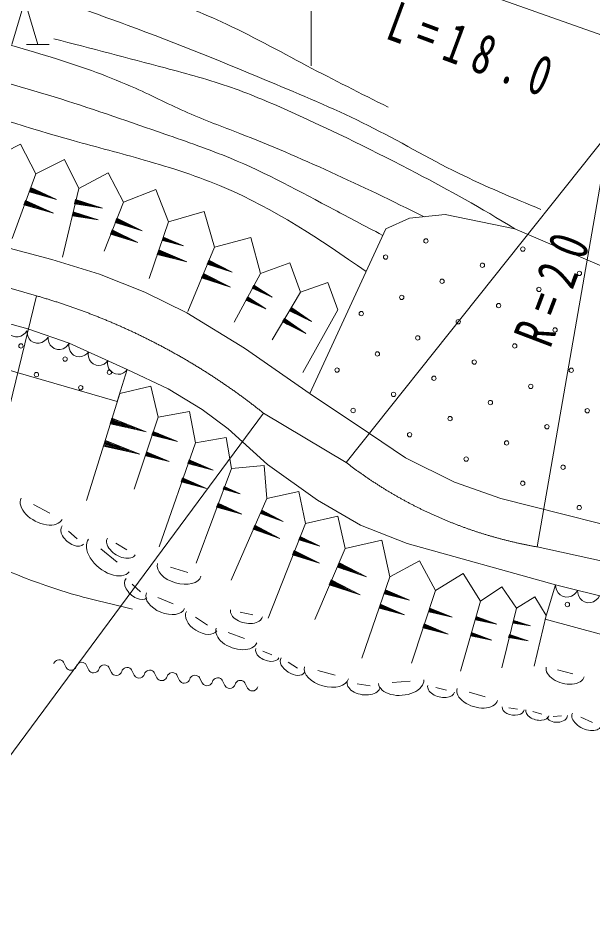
# Model space of a CAD drawing. Units: millimetres, scale not verified. Extents: x 40000 to 680000, y 20000 to 380000.
# Drawn here: x 263312 to 289740, y 267853 to 309676 of the extents above; entities that cross this region are included whole.
import ezdxf

# ---------------------------------------------------------------- set-up
doc = ezdxf.new("R2010")
doc.units = ezdxf.units.MM
doc.header["$LTSCALE"] = 1000
doc.linetypes.add('CHAIN', pattern=[18.5, 12, -1.5, 3.5, -1.5])
for name, color, linetype, lineweight in [('M-BGD', 7, 'Continuous', 13), ('M-BMK', 2, 'CHAIN', 13), ('M-BMK-HTXT', 7, 'Continuous', 13), ('M-STR-HTXT', 7, 'Continuous', 13)]:
    doc.layers.add(name, color=color, linetype=linetype, lineweight=lineweight)
doc.styles.add('ＭＳ ゴシック', font='')
doc.styles.get('ＭＳ ゴシック').set_extended_font_data('MS Gothic')

msp = doc.modelspace()

# ---------------------------------------------------------------- linework, layer by layer
at = {"layer": 'M-BGD'}
for p, q in [((263693, 308467), (264733, 308467)), ((264116, 302520), (263037, 299550)), ((264100, 301618), (263855, 301707)), ((263864, 301731), (264377, 301545)), ((264679, 301463), (263873, 301756)), ((263882, 301780), (264957, 301389)), ((264697, 301511), (263891, 301805)), ((263900, 301829), (264413, 301642)), ((264153, 301765), (263909, 301853)), ((266094, 301845), (265357, 298684)), ((263620, 301132), (264173, 300931)), ((264498, 300843), (263629, 301158)), ((263639, 301185), (264797, 300764)), ((264517, 300895), (263649, 301211)), ((263658, 301237), (264211, 301036)), ((263931, 301168), (263668, 301264)), ((266188, 301096), (265935, 301155)), ((265941, 301180), (266473, 301056)), ((266782, 301010), (265947, 301205)), ((265953, 301231), (267067, 300971)), ((266794, 301061), (265958, 301256)), ((265964, 301281), (266496, 301157)), ((266224, 301248), (265970, 301307)), ((268162, 301216), (267272, 298960)), ((263874, 301010), (263610, 301106)), ((265857, 300718), (266347, 300604)), ((266096, 300687), (265862, 300742)), ((266063, 300547), (265829, 300601)), ((265835, 300625), (266326, 300510)), ((266611, 300468), (265840, 300648)), ((265846, 300672), (266874, 300432)), ((266622, 300515), (265851, 300695)), ((268048, 300202), (267806, 300297)), ((267816, 300321), (268323, 300121)), ((268623, 300031), (267825, 300346)), ((267835, 300370), (268899, 299950)), ((268642, 300079), (267844, 300394)), ((267854, 300418), (268362, 300218)), ((268105, 300347), (267863, 300442)), ((270231, 300317), (269332, 297708)), ((267646, 299885), (268153, 299684)), ((267897, 299814), (267655, 299909)), ((267840, 299669), (267598, 299764)), ((267607, 299788), (268115, 299588)), ((268415, 299497), (267617, 299812)), ((267626, 299836), (268691, 299417)), ((268434, 299546), (267636, 299861)), ((270162, 299404), (269973, 299469)), ((269980, 299488), (270377, 299351)), ((270610, 299291), (269986, 299506)), ((269993, 299525), (270825, 299239)), ((270623, 299329), (269999, 299544)), ((270006, 299563), (270403, 299426)), ((270202, 299517), (270012, 299582)), ((272343, 299148), (271116, 296183)), ((270008, 298744), (269744, 298836)), ((269753, 298862), (270309, 298670)), ((270635, 298587), (269762, 298888)), ((269771, 298915), (270936, 298514)), ((270654, 298640), (269780, 298941)), ((269789, 298968), (270345, 298776)), ((270063, 298903), (269798, 298994)), ((272258, 298291), (272036, 298383)), ((272045, 298405), (272511, 298213)), ((272786, 298124), (272054, 298428)), ((272064, 298450), (273039, 298046)), ((272804, 298169), (272073, 298472)), ((272082, 298494), (272548, 298301)), ((272313, 298424), (272091, 298516)), ((272659, 297447), (271805, 297800)), ((271816, 297826), (272954, 297355)), ((272680, 297499), (271827, 297852)), ((271837, 297878), (272381, 297653)), ((272107, 297797), (271848, 297904)), ((274456, 297934), (273245, 295694)), ((272043, 297642), (271784, 297749)), ((271795, 297775), (272338, 297550)), ((274329, 297277), (274153, 297373)), ((274272, 297172), (274096, 297267)), ((274105, 297285), (274475, 297085)), ((274695, 296988), (274115, 297302)), ((274124, 297320), (274898, 296901)), ((274714, 297023), (274134, 297337)), ((274143, 297355), (274513, 297155)), ((276300, 297080), (275000, 294889)), ((273983, 296629), (273807, 296724)), ((273817, 296742), (274186, 296542)), ((274407, 296445), (273826, 296759)), ((273836, 296777), (274610, 296358)), ((274426, 296480), (273845, 296794)), ((273855, 296812), (274224, 296612)), ((274040, 296734), (273864, 296830)), ((276032, 296108), (275843, 296220)), ((275854, 296239), (276252, 296003)), ((276490, 295888), (275865, 296258)), ((275877, 296277), (276709, 295783)), ((276512, 295926), (275888, 296296)), ((275899, 296315), (276296, 296079)), ((276100, 296221), (275910, 296334)), ((278008, 296271), (276410, 293392)), ((275702, 295596), (275495, 295718)), ((275508, 295739), (275941, 295482)), ((276201, 295355), (275520, 295759)), ((275532, 295780), (276440, 295241)), ((276226, 295397), (275544, 295801)), ((275557, 295821), (275990, 295564)), ((275775, 295720), (275569, 295842)), ((267983, 292414), (266460, 287498)), ((268674, 290783), (267602, 291115)), ((267613, 291147), (269041, 290705)), ((268694, 290848), (267623, 291180)), ((267633, 291212), (268315, 291001)), ((267967, 291144), (267643, 291245)), ((269757, 291324), (268646, 288016)), ((267907, 290949), (267582, 291050)), ((267592, 291082), (268274, 290871)), ((269724, 290437), (269496, 290513)), ((269504, 290536), (269982, 290376)), ((270262, 290307), (269512, 290559)), ((269519, 290582), (270520, 290246)), ((270278, 290352), (269527, 290604)), ((269535, 290627), (270012, 290467)), ((269770, 290574), (269542, 290650)), ((267608, 289918), (267283, 290019)), ((267293, 290051), (267975, 289840)), ((268375, 289751), (267303, 290083)), ((267314, 290116), (268742, 289673)), ((268395, 289816), (267324, 290148)), ((267334, 290181), (268016, 289970)), ((267668, 290113), (267344, 290213)), ((271460, 290150), (269797, 285369)), ((269423, 289500), (269214, 289570)), ((269221, 289591), (269659, 289444)), ((269916, 289381), (269228, 289612)), ((269235, 289633), (270153, 289325)), ((269930, 289423), (269242, 289654)), ((269249, 289675), (269687, 289528)), ((269465, 289625), (269256, 289696)), ((271367, 289131), (271141, 289210)), ((271148, 289232), (271624, 289067)), ((271904, 288995), (271156, 289255)), ((271164, 289278), (272162, 288931)), ((271920, 289040), (271172, 289300)), ((271180, 289323), (271656, 289158)), ((271414, 289267), (271188, 289346)), ((273118, 288976), (271495, 284621)), ((271070, 288294), (270843, 288372)), ((270851, 288395), (271327, 288230)), ((271607, 288158), (270859, 288418)), ((270867, 288440), (271864, 288094)), ((271623, 288203), (270875, 288463)), ((270883, 288486), (271359, 288320)), ((271117, 288430), (270890, 288508)), ((272914, 287972), (272764, 288028)), ((272770, 288043), (273085, 287926)), ((273270, 287874), (272775, 288058)), ((272781, 288073), (273441, 287827)), ((273281, 287904), (272786, 288088)), ((272792, 288103), (273107, 287986)), ((272948, 288062), (272798, 288118)), ((272511, 287321), (272983, 287145)), ((272744, 287260), (272519, 287343)), ((274752, 287595), (273106, 283844)), ((264015, 287311), (264767, 286922)), ((272694, 287125), (272469, 287208)), ((272477, 287231), (272950, 287055)), ((273228, 286977), (272486, 287253)), ((272494, 287276), (273484, 286907)), ((273245, 287022), (272503, 287298)), ((274682, 286821), (274480, 286909)), ((274489, 286929), (274912, 286744)), ((275163, 286658), (274498, 286949)), ((274507, 286970), (275393, 286581)), ((275181, 286698), (274516, 286990)), ((274525, 287010), (274948, 286824)), ((274735, 286942), (274533, 287030)), ((265629, 286083), (266024, 285741)), ((274389, 286087), (274151, 286192)), ((274162, 286216), (274662, 285996)), ((274958, 285895), (274172, 286239)), ((274183, 286263), (275230, 285804)), ((274979, 285942), (274193, 286287)), ((274204, 286311), (274704, 286092)), ((274452, 286230), (274214, 286335)), ((276524, 286444), (274804, 282089)), ((276437, 285636), (276251, 285710)), ((276259, 285728), (276649, 285574)), ((276880, 285504), (276266, 285747)), ((276273, 285766), (277092, 285442)), ((276894, 285542), (276281, 285784)), ((276288, 285803), (276679, 285648)), ((276481, 285748), (276295, 285821)), ((267112, 285270), (267860, 284669)), ((267798, 285538), (268310, 285233)), ((278343, 285294), (276962, 282032)), ((276204, 284919), (275962, 285015)), ((275972, 285039), (276480, 284838)), ((276779, 284748), (275981, 285063)), ((275991, 285087), (277055, 284667)), ((276798, 284796), (276000, 285111)), ((276010, 285136), (276518, 284935)), ((276261, 285064), (276019, 285160)), ((270316, 284429), (271115, 284195)), ((278289, 284334), (278031, 284443)), ((278042, 284469), (278584, 284240)), ((278904, 284134), (278053, 284495)), ((278064, 284521), (279198, 284040)), ((278926, 284186), (278075, 284546)), ((278086, 284572), (278627, 284343)), ((278355, 284489), (278097, 284598)), ((280409, 283984), (279123, 280255)), ((268557, 283648), (268937, 283295)), ((277928, 283529), (277651, 283646)), ((277663, 283673), (278243, 283428)), ((278586, 283315), (277675, 283701)), ((277686, 283729), (278902, 283214)), ((278610, 283370), (277698, 283756)), ((277710, 283784), (278290, 283538)), ((277998, 283694), (277722, 283811)), ((288026, 283628), (298154, 281087)), ((280397, 283151), (280170, 283229)), ((280178, 283252), (280654, 283087)), ((280935, 283016), (280186, 283274)), ((280194, 283297), (281192, 282953)), ((280950, 283062), (280201, 283320)), ((280209, 283342), (280686, 283178)), ((280444, 283287), (280217, 283365)), ((282504, 283363), (281407, 280016)), ((269732, 283034), (270433, 282747)), ((284570, 282869), (283653, 279647)), ((273520, 282372), (274103, 282246)), ((280170, 282483), (279943, 282561)), ((279951, 282584), (280428, 282419)), ((280708, 282348), (279959, 282606)), ((279967, 282629), (280965, 282285)), ((280723, 282394), (279975, 282652)), ((279983, 282674), (280459, 282510)), ((280217, 282619), (279990, 282697)), ((282433, 282333), (282224, 282402)), ((282231, 282422), (282670, 282279)), ((282928, 282217), (282238, 282443)), ((282245, 282464), (283165, 282163)), ((282942, 282259), (282252, 282485)), ((282259, 282506), (282698, 282362)), ((282475, 282458), (282265, 282527)), ((286228, 282547), (285550, 279813)), ((271469, 282133), (272026, 281774)), ((284553, 281966), (284361, 282021)), ((284367, 282040), (284771, 281925)), ((285007, 281879), (284372, 282059)), ((284378, 282078), (285224, 281838)), ((285018, 281917), (284383, 282098)), ((284388, 282117), (284792, 282002)), ((284586, 282081), (284394, 282136)), ((286107, 281890), (286433, 281809)), ((286623, 281778), (286111, 281906)), ((286115, 281921), (286798, 281752)), ((286631, 281810), (286118, 281937)), ((286122, 281952), (286448, 281871)), ((286281, 281929), (286126, 281968)), ((287600, 282217), (287042, 279887)), ((282175, 281583), (281947, 281658)), ((281954, 281681), (282433, 281524)), ((282714, 281457), (281962, 281704)), ((281969, 281727), (282973, 281398)), ((282729, 281503), (281977, 281749)), ((281984, 281772), (282463, 281615)), ((282220, 281720), (281992, 281795)), ((286258, 281836), (286103, 281874)), ((272976, 281424), (273722, 281155)), ((284336, 281230), (284144, 281284)), ((284149, 281304), (284553, 281189)), ((284790, 281142), (284155, 281323)), ((284160, 281342), (285007, 281101)), ((284801, 281181), (284166, 281361)), ((284171, 281381), (284575, 281266)), ((284369, 281345), (284177, 281400)), ((286065, 281165), (285890, 281208)), ((285894, 281225), (286261, 281134)), ((286475, 281100), (285899, 281243)), ((285903, 281260), (286672, 281070)), ((286484, 281135), (285907, 281278)), ((285912, 281295), (286279, 281204)), ((286091, 281269), (285916, 281313)), ((274560, 280569), (274982, 280398)), ((275723, 280061), (276154, 279792)), ((277087, 279688), (277893, 279465)), ((288122, 279710), (288818, 279530)), ((278898, 279070), (279504, 278980)), ((280509, 279131), (281340, 279198)), ((282518, 278902), (283012, 278779)), ((284053, 278692), (284794, 278467)), ((285879, 277967), (286283, 277910)), ((286974, 277796), (287401, 277683)), ((287923, 277571), (288293, 277594)), ((289193, 277537), (289718, 277294))]:
    msp.add_line(p, q, dxfattribs=at)
for points in [[(276747, 292405), (273727, 294511), (271063, 296134), (269130, 297077), (267044, 297904), (264864, 298576), (251056, 302239), (238097, 305873), (235726, 306633), (233033, 307692), (229156, 309471), (225989, 311349), (224295, 312564), (220302, 314387)], [(263013, 308467), (263613, 310467), (264213, 308467)], [(278008, 296271), (277558, 297530), (276300, 297080), (275805, 298429), (274456, 297934), (274007, 299598), (272343, 299148), (271871, 300789), (270231, 300317), (269646, 301801), (268162, 301216), (267443, 302565), (266094, 301845), (265443, 303172), (264116, 302520), (263420, 303891), (262048, 303194)], [(276720, 292423), (280223, 299989), (281316, 300478), (282956, 300651), (286150, 299989), (291444, 297716), (292786, 296728), (294959, 294592), (295659, 293248), (292969, 285717)], [(268331, 293521), (267870, 292054), (263209, 293406), (258232, 294902), (258865, 296744)], [(258865, 296744), (263756, 295391), (265655, 294730), (268331, 293521)], [(262745, 295593), (262748, 295470), (262778, 295359), (262841, 295224), (262931, 295134), (263034, 295064), (263184, 295019), (263309, 295022), (263433, 295048), (263559, 295127), (263643, 295205), (263715, 295305)], [(263715, 295305), (263718, 295183), (263748, 295071), (263811, 294936), (263901, 294846), (264004, 294776), (264154, 294731), (264279, 294734), (264403, 294761), (264529, 294839), (264613, 294917), (264685, 295017)], [(264685, 295017), (264688, 294895), (264718, 294783), (264781, 294648), (264871, 294559), (264974, 294488), (265124, 294444), (265249, 294446), (265373, 294473), (265499, 294552), (265583, 294630), (265655, 294730)], [(265655, 294730), (265642, 294612), (265656, 294501), (265699, 294363), (265773, 294266), (265863, 294185), (266001, 294122), (266121, 294108), (266243, 294118), (266374, 294177), (266465, 294240), (266547, 294327)], [(266547, 294327), (266534, 294209), (266548, 294098), (266591, 293961), (266665, 293863), (266755, 293782), (266893, 293720), (267013, 293706), (267135, 293715), (267266, 293774), (267357, 293838), (267439, 293924)], [(267439, 293924), (267426, 293806), (267440, 293695), (267483, 293558), (267557, 293460), (267646, 293379), (267785, 293317), (267905, 293303), (268027, 293312), (268158, 293371), (268249, 293435), (268331, 293521)], [(288026, 283628), (281194, 285518), (279054, 286369), (277074, 287520), (274785, 289158), (272967, 290792), (271770, 291690), (270205, 292634), (268331, 293521)], [(267983, 292414), (269415, 292756), (269757, 291324), (271196, 291589), (271460, 290150), (272876, 290392), (273118, 288976), (274625, 289103), (274752, 287595), (276213, 287906), (276524, 286444), (278009, 286778), (278343, 285294), (280031, 285672), (280409, 283984), (281767, 284721), (282504, 283363), (283784, 284149), (284570, 282869), (285560, 283537), (286228, 282547), (287079, 283068), (287600, 282217)], [(281130, 289463), (279465, 290583), (276747, 292405)], [(292920, 285729), (285508, 287596), (283372, 288347), (281130, 289463)], [(298154, 281087), (297657, 279300), (287548, 282044), (288026, 283628)], [(288026, 283628), (288035, 283502), (288071, 283388), (288142, 283252), (288238, 283163), (288347, 283095), (288504, 283056), (288633, 283064), (288760, 283097), (288886, 283183), (288969, 283267), (289039, 283374)], [(289039, 283374), (289048, 283248), (289084, 283134), (289155, 282998), (289251, 282909), (289360, 282841), (289517, 282802), (289646, 282810), (289772, 282843), (289899, 282929), (289982, 283013), (290052, 283120)], [(264944, 279995), (264972, 280055), (265021, 280113), (265067, 280150), (265111, 280166), (265176, 280180), (265259, 280170), (265320, 280142), (265359, 280117), (265396, 280070), (265431, 280003), (265516, 279824), (265571, 279754), (265611, 279729), (265671, 279701), (265733, 279694), (265819, 279705), (265887, 279740), (265933, 279777), (265959, 279816), (265987, 279876)], [(265987, 279876), (266015, 279936), (266063, 279994), (266110, 280031), (266154, 280047), (266219, 280061), (266302, 280051), (266362, 280023), (266402, 279998), (266439, 279951), (266473, 279884), (266559, 279705), (266614, 279636), (266653, 279610), (266714, 279582), (266776, 279575), (266862, 279586), (266929, 279621), (266976, 279658), (267001, 279697), (267029, 279757)], [(267029, 279757), (267057, 279818), (267106, 279876), (267152, 279912), (267197, 279929), (267261, 279942), (267345, 279933), (267405, 279905), (267444, 279879), (267481, 279833), (267516, 279765), (267601, 279587), (267657, 279517), (267696, 279491), (267756, 279464), (267819, 279456), (267905, 279468), (267972, 279502), (268018, 279539), (268044, 279579), (268072, 279639)], [(268072, 279639), (268100, 279699), (268149, 279757), (268195, 279794), (268239, 279810), (268304, 279824), (268388, 279814), (268448, 279786), (268487, 279761), (268524, 279714), (268559, 279647), (268644, 279468), (268700, 279398), (268739, 279373), (268799, 279345), (268862, 279338), (268947, 279349), (269015, 279384), (269061, 279421), (269087, 279460), (269115, 279520)], [(269115, 279520), (269143, 279580), (269192, 279638), (269238, 279675), (269282, 279691), (269347, 279705), (269430, 279696), (269491, 279668), (269530, 279642), (269567, 279596), (269602, 279528), (269687, 279349), (269742, 279280), (269782, 279254), (269842, 279226), (269904, 279219), (269990, 279230), (270057, 279265), (270104, 279302), (270130, 279341), (270158, 279402)], [(270158, 279402), (270185, 279462), (270234, 279520), (270281, 279557), (270325, 279573), (270390, 279586), (270473, 279577), (270533, 279549), (270573, 279523), (270610, 279477), (270644, 279410), (270730, 279231), (270785, 279161), (270824, 279136), (270885, 279108), (270947, 279101), (271033, 279112), (271100, 279146), (271147, 279183), (271172, 279223), (271200, 279283)], [(271200, 279283), (271228, 279343), (271277, 279401), (271323, 279438), (271368, 279454), (271432, 279468), (271516, 279458), (271576, 279430), (271615, 279405), (271652, 279358), (271687, 279291), (271772, 279112), (271828, 279043), (271867, 279017), (271927, 278989), (271990, 278982), (272076, 278993), (272143, 279028), (272189, 279065), (272215, 279104), (272243, 279164)], [(272243, 279164), (272271, 279224), (272320, 279282), (272366, 279319), (272410, 279335), (272475, 279349), (272559, 279340), (272619, 279312), (272658, 279286), (272695, 279240), (272730, 279172), (272815, 278994), (272871, 278924), (272910, 278898), (272970, 278870), (273033, 278863), (273118, 278875), (273186, 278909), (273232, 278946), (273258, 278985), (273286, 279046)], [(273286, 279046), (273314, 279106), (273363, 279164), (273409, 279201), (273453, 279217), (273518, 279230), (273601, 279221), (273662, 279193), (273701, 279167), (273738, 279121), (273772, 279054), (273858, 278875), (273913, 278805), (273953, 278780), (274013, 278752), (274075, 278745), (274161, 278756), (274228, 278791), (274275, 278828), (274300, 278867), (274328, 278927)]]:
    msp.add_lwpolyline(points, dxfattribs=at)
for points in [[(263822, 301691), (265079, 301345), (263893, 301887)], [(263574, 301089), (264929, 300716), (263651, 301299)], [(265904, 301135), (267193, 300941), (265951, 301338)], [(265800, 300584), (266991, 300404), (265844, 300770)], [(267772, 300283), (269020, 299902), (267849, 300476)], [(267564, 299749), (268811, 299369), (267640, 299943)], [(269948, 299456), (270919, 299206), (270000, 299608)], [(269708, 298818), (271068, 298468), (269781, 299030)], [(272005, 298370), (273150, 298000), (272078, 298548)], [(271747, 297734), (273084, 297301), (271833, 297941)], [(274069, 297259), (274986, 296854), (274145, 297400)], [(273780, 296716), (274698, 296310), (273856, 296857)], [(275813, 296212), (276804, 295727), (275903, 296364)], [(275462, 295710), (276544, 295180), (275560, 295875)], [(267540, 291028), (269204, 290654), (267620, 291287)], [(269466, 290498), (270634, 290207), (269527, 290680)], [(267241, 289996), (268905, 289623), (267321, 290256)], [(269186, 289557), (270257, 289290), (269242, 289723)], [(271110, 289195), (272275, 288891), (271173, 289376)], [(270813, 288358), (271977, 288054), (270876, 288539)], [(272744, 288019), (273516, 287799), (272788, 288139)], [(272438, 287194), (273596, 286865), (272505, 287374)], [(274451, 286898), (275494, 286536), (274522, 287059)], [(274117, 286179), (275349, 285751), (274201, 286369)], [(276225, 285698), (277185, 285405), (276284, 285847)], [(275928, 285000), (277176, 284619), (276005, 285194)], [(277994, 284428), (279327, 283986), (278082, 284635)], [(277612, 283630), (279040, 283155), (277706, 283851)], [(280140, 283214), (281305, 282914), (280202, 283396)], [(279913, 282546), (281079, 282246), (279976, 282728)], [(282197, 282387), (283269, 282129), (282251, 282555)], [(284336, 282007), (285320, 281810), (284380, 282161)], [(286084, 281863), (286876, 281732), (286114, 281987)], [(281917, 281643), (283087, 281360), (281976, 281825)], [(284119, 281271), (285103, 281074), (284163, 281424)], [(285868, 281195), (286759, 281048), (285903, 281335)]]:
    msp.add_lwpolyline(points, close=True, dxfattribs=at)
for centre in [(282064, 299435), (286521, 299060), (280207, 298693), (284663, 298319), (289120, 297944), (282806, 297577), (287262, 297203), (280949, 296836), (285405, 296461), (279091, 296094), (283548, 295720), (288004, 295345), (281690, 294978), (263438, 294605), (286147, 294604), (265472, 294002), (279833, 294237), (277975, 293495), (284289, 293862), (264153, 293286), (267505, 293398), (282432, 293121), (288746, 293488), (266187, 292683), (286888, 292746), (280574, 292379), (285031, 292005), (278717, 291638), (289487, 291630), (283173, 291263), (287630, 290889), (281316, 290522), (285772, 290147), (283915, 289406), (288371, 289031), (286514, 288290), (289113, 287174), (288571, 282718)]:
    msp.add_circle(centre, 100, dxfattribs=at)
for centre, major_axis, start_param, end_param in [((264391, 287116), (-941, 486), 6.283185, 9.424778), ((265826, 285912), (-494, 426), 0, 3.141593), ((267486, 284970), (-935, 751), 0, 3.141593), ((268054, 285386), (-640, 382), 6.283185, 9.424778), ((270716, 284312), (999, -292), 3.141593, 6.283185), ((268747, 283471), (-475, 441), 0, 3.141593), ((270082, 282890), (875, -359), 3.141593, 6.283185), ((271748, 281954), (696, -449), 3.141593, 6.283185), ((273812, 282309), (-729, 157), 6.283185, 9.424778), ((273349, 281290), (-931, 337), 0, 3.141593), ((274771, 280483), (-527, 213), 0, 3.141593), ((275938, 279926), (539, -337), 3.141593, 6.283185), ((277490, 279577), (1008, -279), 3.141593, 6.283185), ((288470, 279620), (-870, 224), 0, 3.141593), ((279201, 279025), (-757, 112), 0, 3.141593), ((280925, 279165), (-1038, -84), 0, 3.141593), ((282765, 278840), (-617, 154), 6.283185, 9.424778), ((284423, 278579), (-926, 281), 6.283185, 9.424778), ((286081, 277939), (-505, 70), 6.283185, 9.424778), ((287188, 277740), (-533, 140), 0, 3.141593), ((289456, 277416), (-657, 304), 0, 3.141593), ((288108, 277582), (463, 28), 3.141593, 6.283185)]:
    msp.add_ellipse(centre, major_axis=major_axis, ratio=0.6, start_param=start_param, end_param=end_param, dxfattribs=at)
for points, knots in [([(281982, 300548), (279031, 302005), (276307, 303286), (273501, 304377), (272703, 304687), (271898, 304982), (271114, 305326), (270302, 305682), (269513, 306091), (268704, 306454), (267528, 306982), (266310, 307417), (265080, 307806), (263718, 308238), (262335, 308600), (260967, 309014), (260046, 309294), (259135, 309604), (258206, 309848), (256262, 310355), (254253, 310593), (252288, 311029), (251260, 311260), (250244, 311544), (249239, 311863), (248613, 312063), (247993, 312282), (247370, 312496), (245865, 313016), (244342, 313504), (242912, 314193), (242208, 314537), (241528, 314930), (240841, 315310), (239599, 316003), (238345, 316667), (237131, 317410), (235935, 318142), (234777, 318950), (233737, 319883), (232598, 320906), (231600, 322077), (230602, 323249)], [0, 0, 0, 0, 1, 1, 1, 2, 2, 2, 3, 3, 3, 4, 4, 4, 5, 5, 5, 6, 6, 6, 7, 7, 7, 8, 8, 8, 9, 9, 9, 10, 10, 10, 11, 11, 11, 12, 12, 12, 13, 13, 13, 14, 14, 14, 14]), ([(287352, 300886), (286073, 301414), (284794, 301943), (283555, 302554), (282156, 303244), (280808, 304040), (279414, 304740), (278026, 305436), (276591, 306038), (275157, 306638), (272895, 307589), (270621, 308509), (268319, 309359), (267150, 309793), (265976, 310216), (264781, 310567), (262973, 311099), (261121, 311474), (259304, 311979), (257923, 312364), (256565, 312831), (255219, 313330), (253711, 313890), (252218, 314492), (250761, 315171), (249457, 315780), (248182, 316451), (246908, 317122)], [0, 0, 0, 0, 1, 1, 1, 2, 2, 2, 3, 3, 3, 4, 4, 4, 5, 5, 5, 6, 6, 6, 7, 7, 7, 8, 8, 8, 9, 9, 9, 9]), ([(280326, 305586), (279075, 306212), (277824, 306838), (276587, 307491), (275287, 308177), (274002, 308891), (272668, 309505), (271592, 309999), (270485, 310428), (269360, 310799), (267287, 311482), (265152, 311956), (263048, 312538), (262076, 312809), (261112, 313109), (260136, 313365), (259346, 313573), (258548, 313752), (257763, 313976), (256241, 314413), (254773, 315021), (253305, 315630)], [0, 0, 0, 0, 1, 1, 1, 2, 2, 2, 3, 3, 3, 4, 4, 4, 5, 5, 5, 6, 6, 6, 7, 7, 7, 7]), ([(246482, 310757), (250385, 309680), (251952, 309500), (253492, 309186), (254930, 308892), (256344, 308480), (257761, 308085), (260270, 307384), (262790, 306734), (265275, 305963), (266878, 305453), (268465, 304896), (270056, 304345), (271070, 303995), (272086, 303648), (273075, 303237), (274717, 302556), (276284, 301700), (277857, 300864), (278515, 300515), (279175, 300168), (280083, 299687)], [0, 0, 0, 0, 1, 1, 1, 2, 2, 2, 3, 3, 3, 4, 4, 4, 5, 5, 5, 6, 6, 6, 7, 7, 7, 7]), ([(286150, 299989), (284601, 300961), (283125, 301769), (281635, 302547), (279744, 303536), (277830, 304478), (275883, 305355), (274975, 305763), (274059, 306157), (273121, 306487), (272120, 306838), (271093, 307115), (270066, 307389), (268360, 307843), (266654, 308288), (264948, 308732)], [0, 0, 0, 0, 1, 1, 1, 2, 2, 2, 3, 3, 3, 4, 4, 4, 5, 5, 5, 5]), ([(249865, 308240), (251159, 307964), (251900, 307760), (252643, 307569), (254993, 306978), (257370, 306496), (259707, 305866), (261762, 305302), (263786, 304620), (265841, 304050), (266928, 303744), (268021, 303464), (269109, 303153), (270358, 302795), (271600, 302396), (272790, 301887), (275070, 300912), (277159, 299531), (279316, 298030)], [0, 0, 0, 0, 1, 1, 1, 2, 2, 2, 3, 3, 3, 4, 4, 4, 5, 5, 5, 6, 6, 6, 6]), ([(222597, 293630), (223171, 293754), (223745, 293878), (224323, 293946), (225766, 294116), (227237, 293936), (228697, 293802), (229529, 293726), (230357, 293665), (231177, 293545), (233036, 293260), (234854, 292727), (236639, 292114), (237696, 291750), (238741, 291362), (239816, 291078), (241017, 290748), (242255, 290547), (243499, 290410), (244403, 290310), (245311, 290246), (246202, 290089), (247621, 289842), (248990, 289341), (250368, 288892), (251941, 288387), (253525, 287941), (255077, 287398), (256881, 286762), (258653, 286036), (260417, 285281), (262112, 284555), (263801, 283803), (265560, 283271), (266550, 282971), (267563, 282741), (268575, 282511)], [0, 0, 0, 0, 1, 1, 1, 2, 2, 2, 3, 3, 3, 4, 4, 4, 5, 5, 5, 6, 6, 6, 7, 7, 7, 8, 8, 8, 9, 9, 9, 10, 10, 10, 11, 11, 11, 12, 12, 12, 12])]:
    msp.add_open_spline(points, degree=3, knots=knots, dxfattribs=at)
at = {"layer": 'M-BMK'}
for p, q in [((264153, 296910), (254860, 299569)), ((278391, 289253), (274591, 291520)), ((293777, 283911), (287184, 285365))]:
    msp.add_line(p, q, dxfattribs=at)
for centre, radius, start, end in [((255874, 268076), 30000, 51.3973, 73.9786), ((290637, 305065), 20000, 232.2439, 260.0583)]:
    msp.add_arc(centre, radius, start, end, dxfattribs=at)
at = {"layer": 'M-BMK-HTXT'}
for points in [[(278391, 289253), (290507, 304450), (287184, 285365)], [(264153, 296910), (257071, 267853), (274591, 291520)]]:
    msp.add_lwpolyline(points, dxfattribs=at)
at = {"layer": 'M-STR-HTXT'}
for p, q in [((276783, 315145), (276783, 307491)), ((276783, 313645), (292787, 307962))]:
    msp.add_line(p, q, dxfattribs=at)

# ---------------------------------------------------------------- texts
at = {"layer": 'M-BMK-HTXT', "insert": (287805, 294445), "char_height": 1833, "attachment_point": 7, "rotation": 69.2, "style": 'ＭＳ ゴシック'}
msp.add_mtext('\\T1.65;\\W0.7;R=20', dxfattribs=at)
at = {"layer": 'M-STR-HTXT', "insert": (280124, 308743), "char_height": 1833, "attachment_point": 7, "rotation": 339.6, "style": 'ＭＳ ゴシック'}
msp.add_mtext('\\T1.58;\\W0.7;L=18.0', dxfattribs=at)

doc.saveas('drawing.dxf')
